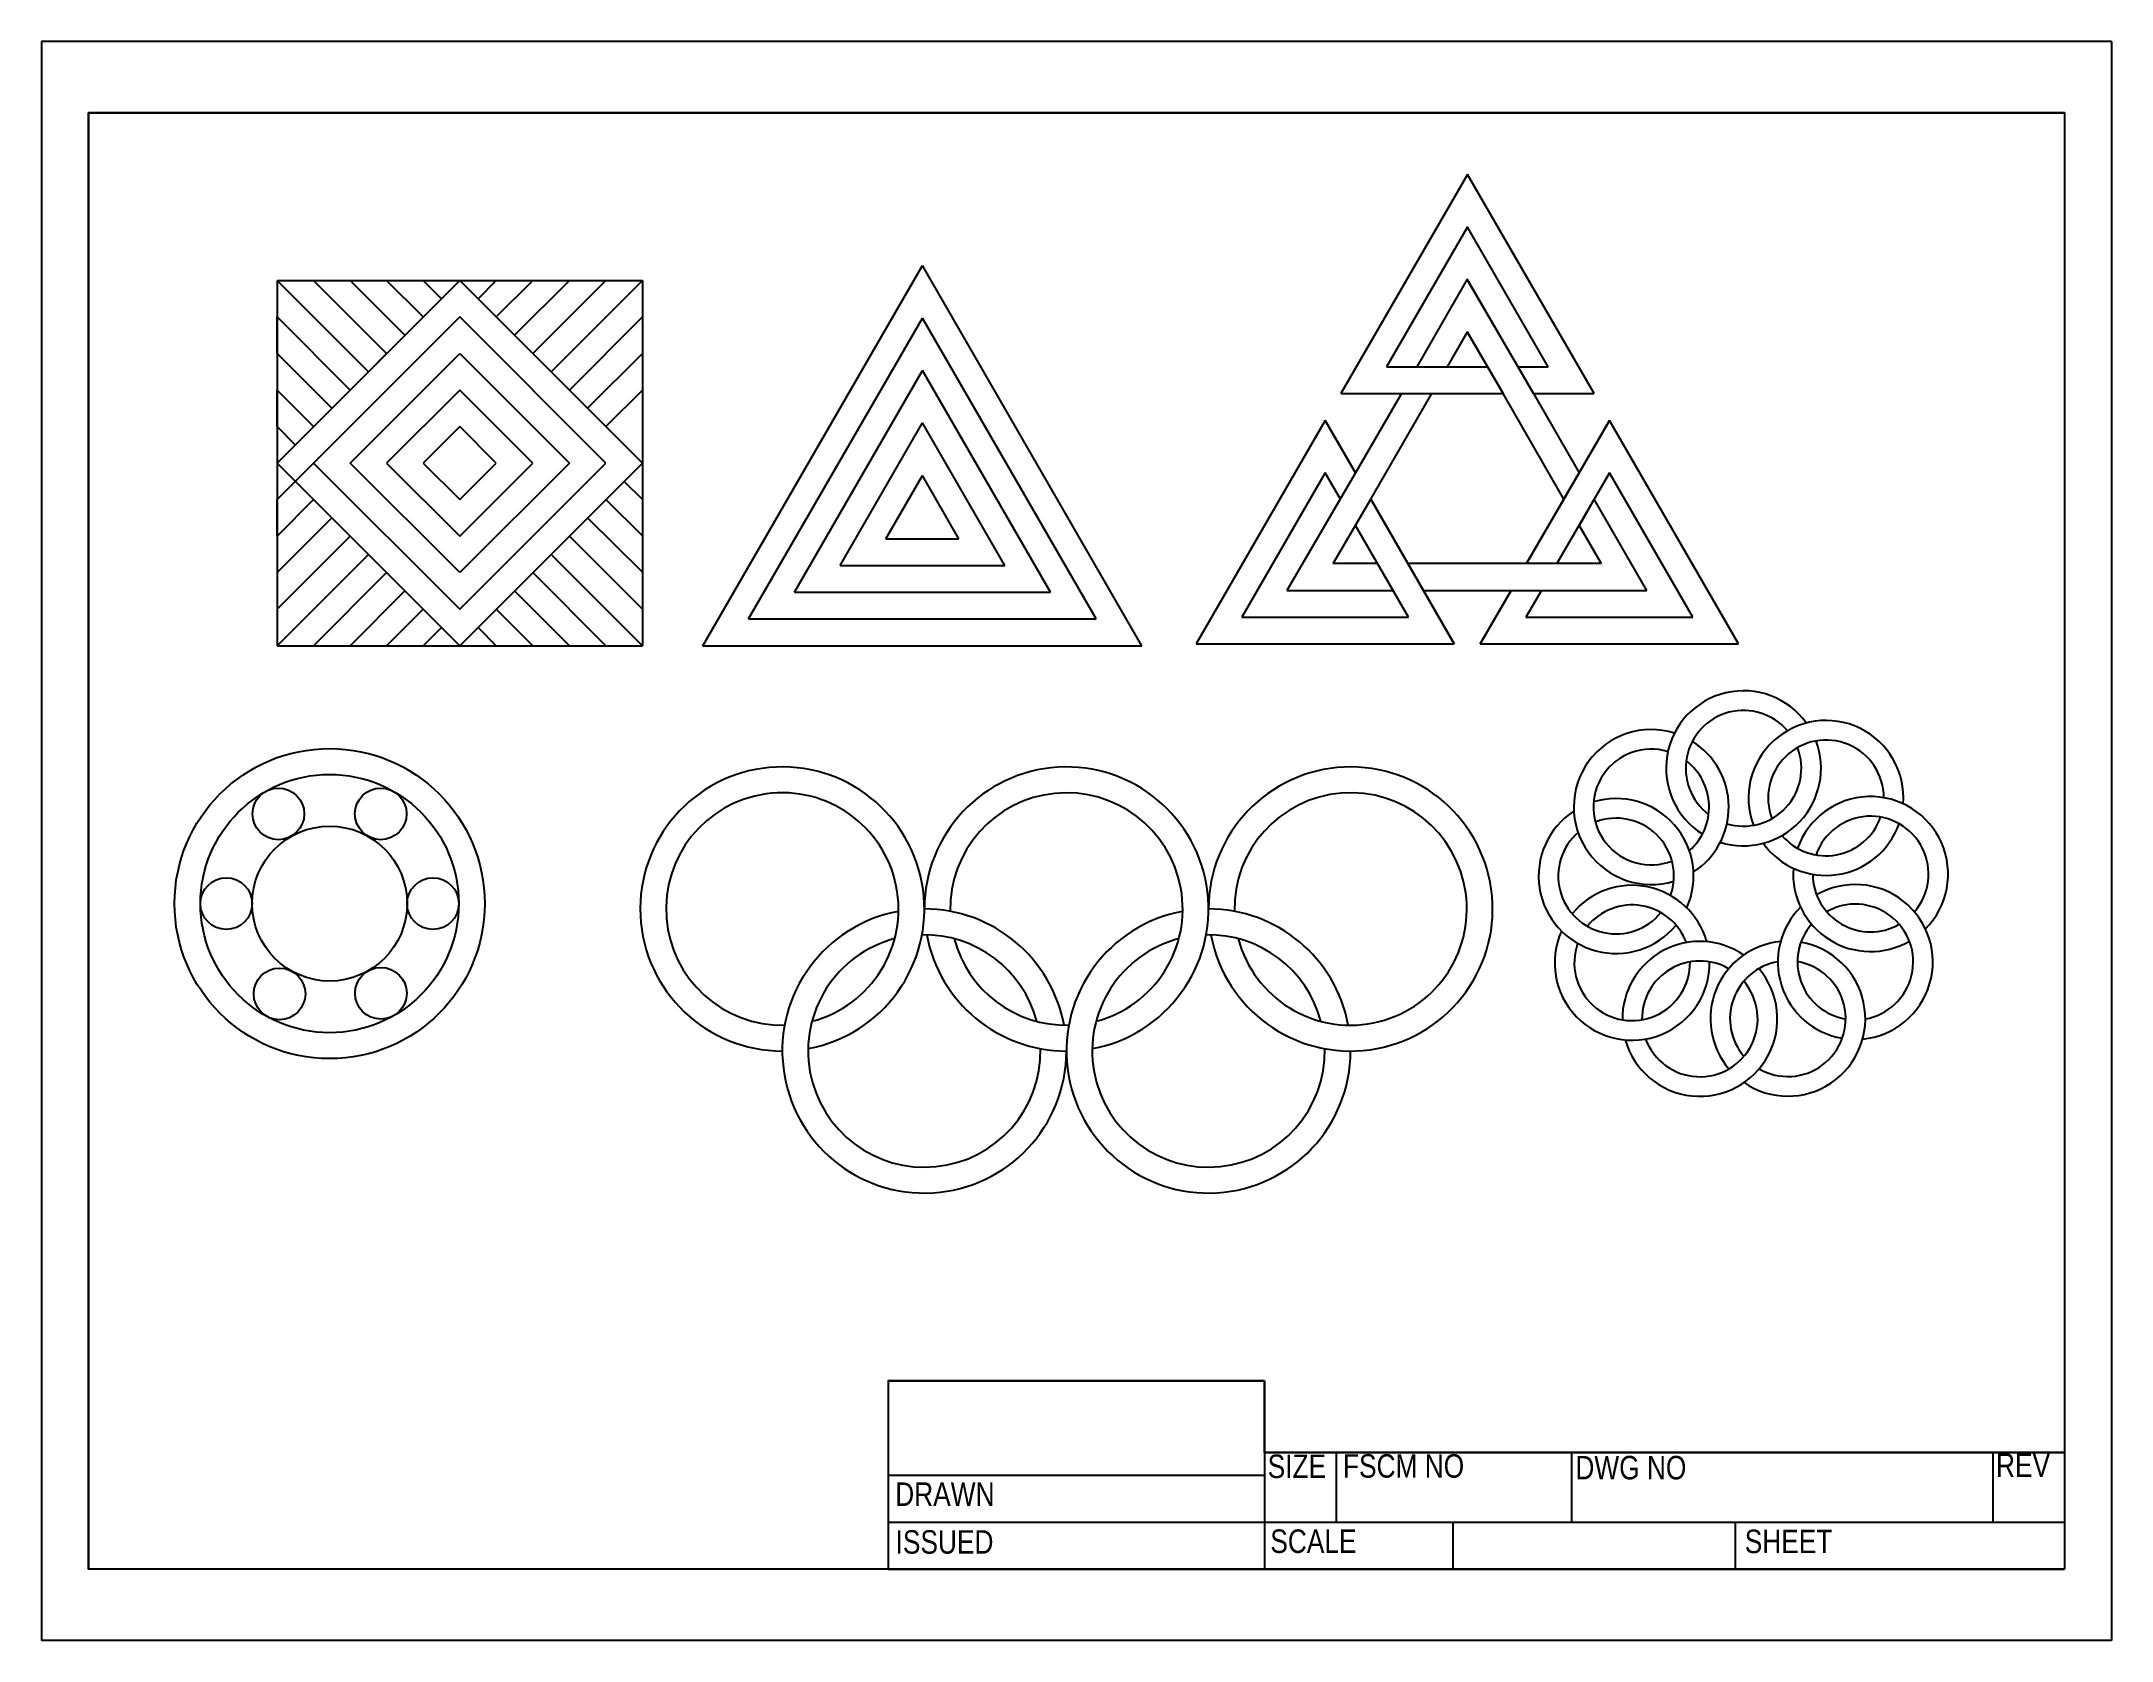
# Paper-space layout 'Sheet1' of a CAD drawing. Header units: inches. Extents: x -0.2 to 10.8, y -0.8 to 7.7.
# The model-space entities are those that its viewports show. They can reach past a viewport. Long polylines and large blocks are cut down to what shows.
import ezdxf

# ---------------------------------------------------------------- set-up
doc = ezdxf.new("R2010")
doc.units = ezdxf.units.IN
doc.header["$MEASUREMENT"] = 0
doc.styles.add('textstyle11', font='')
doc.styles.add('textstyle12', font='')
doc.styles.add('textstyle13', font='')
doc.styles.add('textstyle14', font='')
doc.styles.add('textstyle15', font='')
doc.styles.add('textstyle16', font='')
doc.styles.add('textstyle17', font='')
doc.styles.add('textstyle18', font='')
doc.styles.get('textstyle11').set_extended_font_data('Arial')
doc.styles.get('textstyle12').set_extended_font_data('Arial')
doc.styles.get('textstyle13').set_extended_font_data('Arial')
doc.styles.get('textstyle14').set_extended_font_data('Arial')
doc.styles.get('textstyle15').set_extended_font_data('Arial')
doc.styles.get('textstyle16').set_extended_font_data('Arial')
doc.styles.get('textstyle17').set_extended_font_data('Arial')
doc.styles.get('textstyle18').set_extended_font_data('Arial')

msp = doc.modelspace()

# ---------------------------------------------------------------- linework, layer by layer
for p, q in [((15.962, 7.636), (14.735, 5.516)), ((17.186, 5.516), (15.962, 7.636)), ((15.959, 7.124), (15.178, 5.774)), ((15.959, 7.124), (15.178, 5.774)), ((16.743, 5.774), (15.959, 7.133)), ((16.743, 5.774), (15.959, 7.133)), ((4.44, 6.612), (7.976, 6.612)), ((4.44, 6.612), (4.44, 3.076)), ((4.44, 6.612), (5.324, 5.728)), ((6.208, 6.612), (4.44, 4.844)), ((5.501, 5.905), (4.794, 6.612)), ((4.794, 6.612), (5.147, 6.612)), ((5.147, 6.612), (5.678, 6.082)), ((5.855, 6.258), (5.501, 6.612)), ((5.501, 6.612), (5.855, 6.612)), ((5.855, 6.612), (6.031, 6.435)), ((7.976, 4.844), (6.208, 6.612)), ((6.208, 6.612), (6.562, 6.612)), ((6.562, 6.612), (6.385, 6.435)), ((6.562, 6.258), (6.915, 6.612)), ((7.269, 6.612), (6.738, 6.082)), ((6.915, 6.612), (7.269, 6.612)), ((6.915, 5.905), (7.622, 6.612)), ((7.976, 6.612), (7.092, 5.728)), ((7.622, 6.612), (7.976, 6.612)), ((7.976, 6.612), (7.976, 3.076)), ((7.976, 6.612), (7.976, 6.612)), ((7.976, 6.612), (7.976, 6.258)), ((8.561, 3.076), (10.686, 6.756)), ((12.811, 3.076), (10.686, 6.756)), ((15.959, 6.624), (15.471, 5.774)), ((15.959, 6.624), (15.471, 5.774)), ((16.599, 5.516), (15.959, 6.624)), ((15.959, 6.618), (16.599, 5.516)), ((4.44, 5.905), (4.44, 6.258)), ((4.44, 6.258), (5.147, 5.551)), ((6.208, 6.258), (4.794, 4.844)), ((7.622, 4.844), (6.208, 6.258)), ((7.976, 6.258), (7.269, 5.551)), ((9.004, 3.335), (10.686, 6.248)), ((12.368, 3.335), (10.686, 6.248)), ((15.959, 6.115), (15.765, 5.774)), ((15.959, 6.111), (15.765, 5.774)), ((15.959, 6.115), (16.306, 5.516)), ((16.306, 5.516), (15.959, 6.115)), ((4.971, 5.374), (4.44, 5.905)), ((5.147, 4.844), (6.208, 5.905)), ((5.324, 5.728), (5.501, 5.905)), ((6.208, 5.905), (7.269, 4.844)), ((7.446, 5.374), (7.976, 5.905)), ((7.976, 5.905), (7.976, 5.551)), ((5.147, 5.551), (5.324, 5.728)), ((9.447, 3.594), (10.686, 5.74)), ((11.925, 3.594), (10.686, 5.74)), ((15.178, 5.774), (16.156, 5.774)), ((15.178, 5.774), (16.156, 5.774)), ((15.471, 5.774), (16.156, 5.774)), ((15.765, 5.774), (16.156, 5.774)), ((16.449, 5.774), (16.45, 5.774)), ((16.449, 5.774), (16.743, 5.774)), ((16.449, 5.774), (16.743, 5.774)), ((4.44, 5.198), (4.44, 5.551)), ((4.44, 5.551), (4.794, 5.198)), ((6.208, 5.551), (5.501, 4.844)), ((6.915, 4.844), (6.208, 5.551)), ((7.976, 5.551), (7.622, 5.198)), ((14.735, 5.516), (16.306, 5.516)), ((14.735, 5.516), (16.306, 5.516)), ((14.735, 5.516), (16.306, 5.516)), ((15.322, 5.516), (14.878, 4.749)), ((15.025, 4.495), (15.615, 5.516)), ((16.894, 4.495), (16.306, 5.516)), ((16.894, 4.495), (16.306, 5.516)), ((16.599, 5.516), (17.041, 4.749)), ((16.599, 5.516), (17.186, 5.516)), ((16.599, 5.516), (17.186, 5.516)), ((16.599, 5.516), (17.186, 5.516)), ((9.889, 3.852), (10.686, 5.232)), ((11.483, 3.852), (10.686, 5.232)), ((14.585, 5.257), (13.334, 3.094)), ((14.585, 5.257), (14.878, 4.749)), ((14.878, 4.749), (14.585, 5.257)), ((14.878, 4.749), (14.585, 5.257)), ((17.335, 5.257), (16.533, 3.87)), ((16.533, 3.87), (17.335, 5.257)), ((16.533, 3.87), (17.335, 5.257)), ((18.584, 3.094), (17.335, 5.257)), ((4.44, 4.491), (5.147, 5.198)), ((4.617, 5.021), (4.44, 5.198)), ((6.208, 5.198), (5.855, 4.844)), ((6.562, 4.844), (6.208, 5.198)), ((4.44, 4.844), (6.208, 3.076)), ((4.794, 4.844), (6.208, 3.43)), ((6.208, 3.783), (5.147, 4.844)), ((5.501, 4.844), (6.208, 4.137)), ((5.855, 4.844), (6.208, 4.491)), ((6.208, 3.076), (7.976, 4.844)), ((6.208, 3.43), (7.622, 4.844)), ((7.269, 4.844), (6.208, 3.783)), ((6.208, 4.137), (6.915, 4.844)), ((6.208, 4.491), (6.562, 4.844)), ((7.799, 4.667), (7.976, 4.491)), ((10.332, 4.111), (10.686, 4.724)), ((11.04, 4.111), (10.686, 4.724)), ((14.585, 4.749), (13.777, 3.353)), ((14.585, 4.749), (13.777, 3.353)), ((14.878, 4.749), (14.214, 3.611)), ((14.731, 4.496), (14.585, 4.749)), ((14.731, 4.496), (14.585, 4.749)), ((17.335, 4.749), (16.826, 3.87)), ((17.335, 4.749), (16.826, 3.87)), ((17.041, 4.749), (16.894, 4.495)), ((18.141, 3.353), (17.335, 4.749)), ((18.141, 3.353), (17.335, 4.749)), ((4.794, 4.491), (4.44, 4.137)), ((4.44, 4.137), (4.44, 4.491)), ((7.623, 4.491), (7.976, 4.139)), ((14.663, 3.87), (15.025, 4.495)), ((15.834, 3.094), (15.025, 4.495)), ((15.834, 3.094), (15.025, 4.495)), ((15.025, 4.495), (15.834, 3.094)), ((17.188, 4.495), (17.041, 4.241)), ((17.698, 3.611), (17.188, 4.495)), ((4.44, 3.783), (4.971, 4.314)), ((7.446, 4.314), (7.976, 3.787)), ((15.391, 3.353), (14.878, 4.241)), ((15.391, 3.353), (14.878, 4.241)), ((17.041, 4.241), (17.255, 3.87)), ((4.44, 3.43), (5.147, 4.137)), ((7.269, 4.137), (7.976, 3.43)), ((10.332, 4.111), (11.04, 4.111)), ((5.324, 3.96), (4.44, 3.076)), ((7.092, 3.96), (7.976, 3.076)), ((7.092, 3.96), (7.976, 3.076)), ((9.889, 3.852), (11.483, 3.852)), ((15.092, 3.87), (14.663, 3.87)), ((15.242, 3.611), (15.092, 3.87)), ((16.826, 3.87), (15.386, 3.87)), ((17.255, 3.87), (16.826, 3.87)), ((4.794, 3.076), (5.501, 3.783)), ((5.147, 3.076), (5.678, 3.607)), ((6.738, 3.607), (7.269, 3.076)), ((6.915, 3.783), (7.622, 3.076)), ((14.214, 3.611), (15.242, 3.611)), ((15.535, 3.611), (16.677, 3.611)), ((16.084, 3.094), (16.383, 3.611)), ((16.084, 3.094), (16.383, 3.611)), ((16.383, 3.611), (16.084, 3.094)), ((16.677, 3.611), (16.527, 3.353)), ((16.677, 3.611), (16.527, 3.353)), ((16.677, 3.611), (17.698, 3.611)), ((5.501, 3.076), (5.855, 3.43)), ((6.562, 3.43), (6.915, 3.076)), ((9.447, 3.594), (11.925, 3.594)), ((5.855, 3.076), (6.031, 3.253)), ((6.385, 3.253), (6.562, 3.076)), ((9.004, 3.335), (12.368, 3.335)), ((13.777, 3.353), (15.391, 3.353)), ((13.777, 3.353), (15.391, 3.353)), ((16.527, 3.353), (18.141, 3.353)), ((16.527, 3.353), (18.141, 3.353)), ((4.44, 3.076), (7.976, 3.076)), ((8.561, 3.076), (12.811, 3.076)), ((13.334, 3.094), (15.79, 3.094)), ((15.79, 3.094), (15.834, 3.094)), ((16.084, 3.094), (18.584, 3.094)), ((18.584, 3.094), (18.584, 3.094))]:
    msp.add_line(p, q)
for centre, radius in [((4.949, 0.579), 1.501), ((4.949, 0.579), 1.25), ((4.453, 1.448), 0.25), ((5.444, 1.448), 0.25), ((4.949, 0.579), 0.75), ((3.949, 0.579), 0.25), ((5.949, 0.579), 0.25), ((4.464, -0.295), 0.25), ((5.445, -0.289), 0.25)]:
    msp.add_circle(centre, radius)
for centre, radius, start, end in [((18.633, 1.889), 0.75, 35.732, 238.0091), ((18.633, 1.889), 0.56, 40.476, 232.9457), ((17.74, 1.514), 0.75, 72.5788, 286.8827), ((19.431, 1.602), 0.75, 355.643, 200.6058), ((17.74, 1.514), 0.56, 73.3565, 291.0005), ((17.74, 1.514), 0.75, 303.04, 58.0091), ((18.633, 1.889), 0.75, 252.5788, 20.6058), ((18.633, 1.889), 0.56, 253.3565, 20.938), ((19.431, 1.602), 0.56, 0.1903, 200.938), ((9.33, 0.527), 1.375, 280.4856, 270), ((12.08, 0.527), 1.375, 280.4856, 180), ((14.83, 0.527), 1.375, 190.4856, 180), ((17.74, 1.514), 0.56, 311.1187, 52.9457), ((9.33, 0.527), 1.125, 284.7962, 271.1695), ((12.08, 0.527), 1.125, 284.7962, 181.1695), ((14.83, 0.527), 1.125, 194.7962, 181.1695), ((19.863, 0.865), 0.75, 315.0134, 160.5624), ((17.4, 0.846), 0.75, 123.04, 320.6922), ((17.4, 0.846), 0.75, 335.7772, 106.8827), ((17.4, 0.846), 0.56, 340.3436, 111.0005), ((19.431, 1.602), 0.56, 220.476, 340.6559), ((19.863, 0.865), 0.56, 319.2497, 160.6559), ((17.4, 0.846), 0.56, 131.1187, 320.809), ((19.431, 1.602), 0.75, 215.732, 340.5624), ((19.863, 0.865), 0.75, 175.643, 300.0013), ((19.863, 0.865), 0.56, 180.1903, 299.7127), ((17.555, 0.006), 0.75, 15.7663, 140.6922), ((19.715, 0.014), 0.75, 275.3696, 120.0013), ((10.705, -0.848), 1.375, 100.4856, 0), ((10.705, -0.848), 1.375, 10.4856, 90), ((13.455, -0.848), 1.375, 100.4856, 0), ((13.455, -0.848), 1.375, 10.4856, 90), ((17.555, 0.006), 0.56, 20.4224, 140.809), ((19.715, 0.014), 0.75, 135.0134, 260.278), ((19.715, 0.014), 0.56, 279.965, 119.7127), ((10.705, -0.848), 1.125, 104.7962, 1.1695), ((10.705, -0.848), 1.125, 14.7962, 91.1695), ((12.08, 0.527), 1.375, 190.4856, 270), ((12.08, 0.527), 1.125, 194.7962, 271.1695), ((13.455, -0.848), 1.125, 104.7962, 1.1695), ((13.455, -0.848), 1.125, 14.7962, 91.1695), ((17.555, 0.006), 0.75, 155.7772, 0.6606), ((18.21, -0.537), 0.75, 55.539, 180.6606), ((19.062, -0.535), 0.75, 95.3696, 220.4415), ((19.062, -0.535), 0.75, 235.539, 80.278), ((19.715, 0.014), 0.56, 139.2497, 260.43), ((17.555, 0.006), 0.56, 160.3436, 0.8865), ((18.21, -0.537), 0.56, 60.1602, 180.8865), ((19.062, -0.535), 0.56, 99.965, 220.6249), ((19.062, -0.535), 0.56, 240.1602, 80.43), ((18.21, -0.537), 0.75, 195.7663, 40.4415), ((18.21, -0.537), 0.56, 200.4224, 40.6249)]:
    msp.add_arc(centre, radius, start, end)

psp = doc.layouts.new('Sheet1')

# ---------------------------------------------------------------- linework, layer by layer
for p, q in [((10.756, 7.745), (-0.244, 7.745)), ((-0.244, 7.745), (-0.244, -0.755)), ((10.756, 7.745), (10.756, -0.755)), ((10.506, 7.365), (0.006, 7.365)), ((0.006, 7.365), (0.006, -0.375)), ((10.506, 7.365), (10.506, -0.375)), ((4.256, 0.625), (4.256, -0.375)), ((4.256, 0.625), (6.256, 0.625)), ((6.256, 0.625), (6.256, -0.375)), ((6.256, 0.245), (10.506, 0.245)), ((6.636, 0.245), (6.636, -0.125)), ((7.886, 0.245), (7.886, -0.125)), ((10.126, 0.245), (10.126, -0.125)), ((10.506, 0.245), (10.506, -0.375)), ((4.256, 0.125), (6.256, 0.125)), ((4.256, -0.125), (10.506, -0.125)), ((7.256, -0.125), (7.256, -0.375)), ((8.756, -0.125), (8.756, -0.375)), ((10.506, -0.375), (0.006, -0.375)), ((4.256, -0.375), (10.506, -0.375)), ((10.756, -0.755), (-0.244, -0.755))]:
    psp.add_line(p, q)
psp.add_lwpolyline([(6.256, 0.625), (4.256, 0.625), (4.256, -0.375), (0.006, -0.375), (0.006, 7.365), (10.506, 7.365), (10.506, 0.245), (6.256, 0.245), (6.256, 0.625)], close=True)

# ---------------------------------------------------------------- texts
at = {"char_height": 0.125, "attachment_point": 1}
for s, insert, width, style in [('{\\W0.8;SIZE}', (6.272, 0.234), 0.38, 'textstyle11'), ('{\\W0.8;FSCM NO}', (6.672, 0.236), 0.69289, 'textstyle12'), ('{\\W0.8;DWG NO}', (7.907, 0.227), 0.95414, 'textstyle13'), ('{\\W0.8;REV}', (10.142, 0.24), 0.69289, 'textstyle14'), ('{\\W0.8;DRAWN}', (4.293, 0.086), 0.69289, 'textstyle17'), ('{\\W0.8;ISSUED}', (4.295, -0.168), 0.69289, 'textstyle18'), ('{\\W0.8;SCALE}', (6.286, -0.164), 0.69289, 'textstyle15'), ('{\\W0.8;SHEET}', (8.807, -0.165), 0.69289, 'textstyle16')]:
    psp.add_mtext(s, dxfattribs=dict(at, insert=insert, width=width, style=style))

# ---------------------------------------------------------------- viewports
at = {"layer": '0', "view_target_point": (6, 4.5)}
psp.add_viewport(center=(5.256, 3.495), size=(10.5, 7.74), view_center_point=(6.177, -3.315), view_height=14.09786, dxfattribs=at)

doc.saveas('drawing.dxf')
